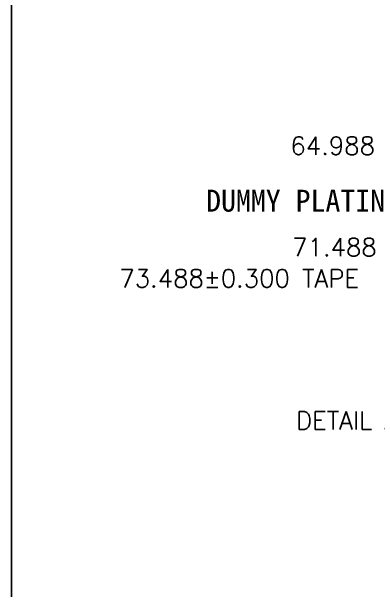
# Model space of a CAD drawing. Header units: inches. Extents: x 5 to 403, y 5 to 265.
# Drawn here: x 42.24 to 65.77, y 126.95 to 164.05 of the extents above; entities that cross this region are included whole.
import ezdxf

# ---------------------------------------------------------------- set-up
doc = ezdxf.new("R2010")
doc.units = ezdxf.units.IN
doc.header["$MEASUREMENT"] = 0
doc.layers.add('DIM(尺寸标注）', color=4, linetype='Continuous')
doc.styles.add('SIMPLEX', font='SIMPLEX')
doc.styles.get("Standard").update_dxf_attribs({"font": ''})
doc.styles.get('Standard').set_extended_font_data('SimSun')

msp = doc.modelspace()

# ---------------------------------------------------------------- linework, layer by layer
at = {"elevation": 0.17691}
msp.add_lwpolyline([(42.23736, 239.69797), (179.45302, 239.69797), (179.45302, 23.88191), (42.23736, 23.88191)], close=True, dxfattribs=at)

# ---------------------------------------------------------------- texts
at = {"layer": 'DIM(尺寸标注）', "color": 6, "lineweight": 5}
msp.add_text('DUMMY PLATING', height=1.4066973, dxfattribs=at).set_placement((54.71669, 151.22643, 0.1444))
at = {"layer": 'DIM(尺寸标注）', "style": 'SIMPLEX'}
msp.add_text('DETAIL A', height=1.15, dxfattribs=at).set_placement((60.49012, 137.26441, 0.1444))
at = {"layer": 'DIM(尺寸标注）', "char_height": 1.15, "attachment_point": 5, "style": 'SIMPLEX'}
for s, insert in [('\\A1;64.988', (62.83762, 155.44804, 0.1444)), ('\\A1;71.488', (62.94714, 148.94804, 0.1444)), ('\\A1;73.488±\\Fsimplex|c1;0.300\\Fsimplex|c134; TAPE', (56.83913, 146.94804, 0.1444))]:
    msp.add_mtext(s, dxfattribs=dict(at, insert=insert))

doc.saveas('drawing.dxf')
